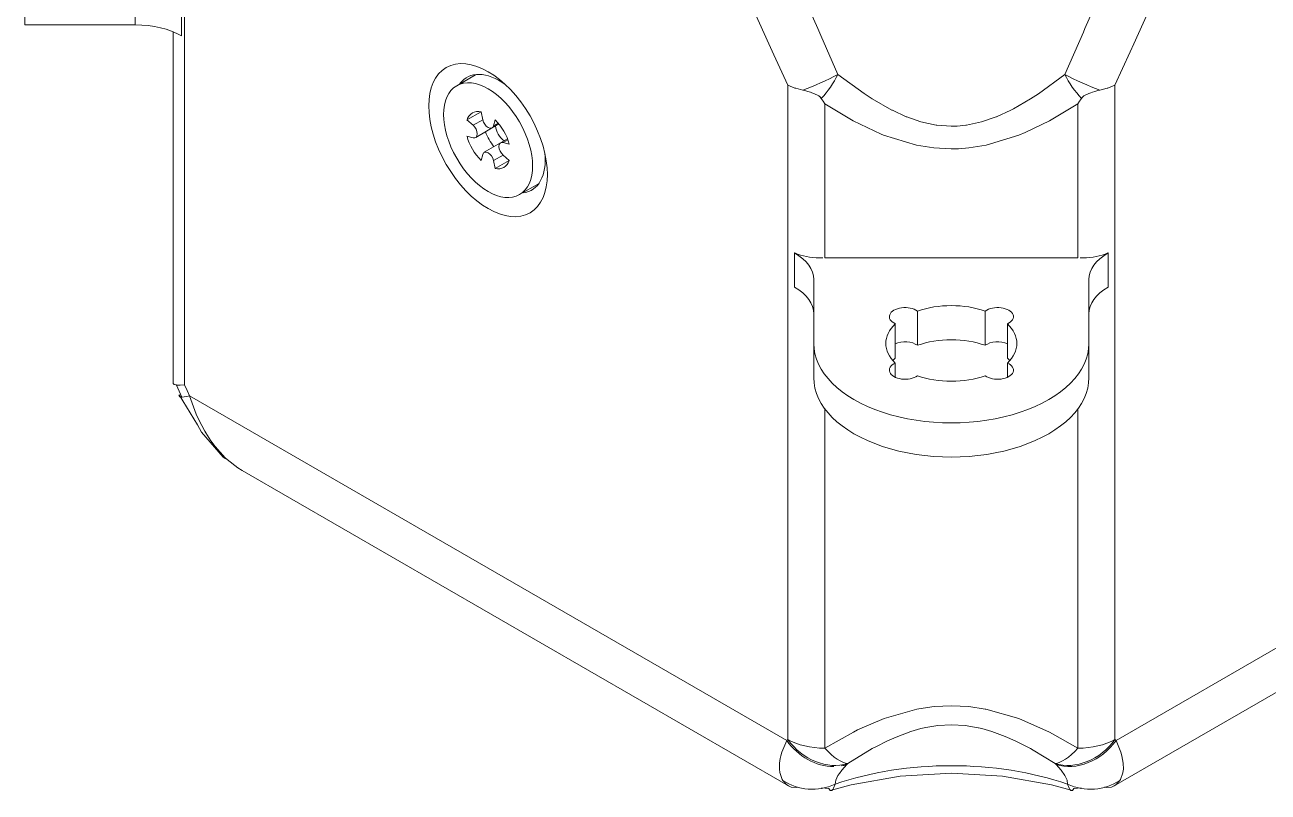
# Model space of a CAD drawing. Header units: millimetres. Extents: x -428 to 1137, y -706 to 661.
# Drawn here: x 376.8 to 851.2, y -705.5 to -412.7 of the extents above; entities that cross this region are included whole.
import ezdxf

# ---------------------------------------------------------------- set-up
doc = ezdxf.new("R2010")
doc.units = ezdxf.units.MM
doc.header["$LTSCALE"] = 5
doc.linetypes.add('AUSGEZOGEN', pattern=[0])
doc.layers.add('Layer9', color=5, linetype='Continuous', true_color=0x0000ff)

# ---------------------------------------------------------------- blocks, each defined once
blk = doc.blocks.new('Einzelelement_nNn011')
at = {"layer": 'Layer9', "color": 5, "linetype": 'AUSGEZOGEN', "lineweight": 18, "true_color": 0x0000ff}
for p, q in [((437.73, -305.28), (437.73, -550.15)), ((376.77, -412.74), (376.77, -399.67)), ((418.92, -412.74), (418.92, -399.67)), ((436.59, -416.97), (436.59, -403.82)), ((376.77, -412.74), (418.92, -412.74)), ((433.34, -415.42), (433.34, -547.68)), ((667.9, -435.79), (667.9, -685.39)), ((792.75, -685.39), (792.75, -435.79)), ((682.04, -501.64), (682.04, -442.91)), ((778.61, -442.91), (778.61, -501.64)), ((670.64, -499.76), (670.5, -499.76)), ((670.5, -499.76), (670.5, -512.82)), ((681.24, -501.64), (679.97, -501.64)), ((778.61, -501.64), (682.04, -501.64)), ((780.68, -501.64), (779.44, -501.64)), ((790.15, -499.76), (790.01, -499.76)), ((790.15, -512.82), (790.15, -499.76)), ((677.82, -509.96), (677.82, -547.36)), ((782.82, -509.96), (782.82, -547.36)), ((717.37, -535.02), (717.37, -521.95)), ((743.28, -535.02), (743.28, -521.95)), ((708.94, -539.88), (708.94, -526.82)), ((751.7, -526.82), (751.7, -539.88)), ((708.94, -547.21), (708.94, -541.78)), ((751.7, -541.78), (751.7, -547.21)), ((434.58, -550.16), (436.68, -554.75)), ((435.68, -553.85), (442.7, -565.31)), ((667.48, -685.81), (439.61, -554.25)), ((1021.04, -554.25), (793.16, -685.81)), ((682.04, -688.77), (682.04, -559.2)), ((778.61, -559.2), (778.61, -688.77)), ((442.7, -565.31), (444.21, -568.17)), ((444.21, -568.17), (452.5, -577.69)), ((459.66, -582.73), (668.14, -703.1)), ((792.5, -703.1), (1000.99, -582.73)), ((692.06, -702.71), (710.82, -699.42)), ((710.82, -699.42), (730.32, -698.31)), ((730.32, -698.31), (749.83, -699.42)), ((749.83, -699.42), (768.58, -702.71)), ((680.74, -703.9), (683.6, -704.17)), ((684.1, -704.85), (692.06, -702.71)), ((768.58, -702.71), (776.55, -704.85)), ((777.05, -704.17), (779.91, -703.9))]:
    blk.add_line(p, q, dxfattribs=at)
at = {"layer": 'Layer9', "color": 8, "linetype": 'AUSGEZOGEN', "lineweight": 18, "true_color": 0x727272}
for p, q in [((548.74, -431.79), (541.55, -435.94)), ((545.49, -448.99), (550.87, -445.89)), ((550.87, -445.89), (551.5, -448.94)), ((545.49, -448.99), (547.83, -451.06)), ((547.83, -451.06), (551.5, -448.94)), ((548.83, -455.67), (557.68, -450.56)), ((556.22, -448.97), (555.6, -451.31)), ((555.6, -451.31), (557.41, -450.26)), ((545.49, -455.17), (547.83, -455.79)), ((558.26, -457.78), (552.1, -461.34)), ((560.95, -456.23), (558.31, -457.75)), ((559.27, -457.66), (561.08, -456.62)), ((559.27, -457.66), (561.6, -458.29)), ((551.5, -462.15), (550.87, -464.48)), ((555.6, -464.51), (559.27, -462.4)), ((555.6, -464.51), (556.22, -467.57)), ((556.22, -467.57), (561.6, -464.47)), ((559.27, -462.4), (561.6, -464.47)), ((565.55, -477.51), (572.74, -473.36))]:
    blk.add_line(p, q, dxfattribs=at)
at = {"layer": 'Layer9', "color": 5, "linetype": 'AUSGEZOGEN', "lineweight": 18, "true_color": 0x0000ff}
for points in [[(687.03, -431.64), (680.47, -416.76), (679.32, -414.18), (671.59, -396.74)], [(789.06, -396.74), (781.32, -414.18), (780.71, -415.56), (773.62, -431.64)], [(667.9, -435.79), (662.63, -424.2), (660.73, -420.02), (653.58, -404.25)], [(807.07, -404.25), (799.92, -420.02), (798.56, -423), (792.75, -435.79)], [(773.62, -431.64), (763.52, -439), (760.56, -440.93), (754.01, -444.74), (752.96, -445.3), (747.49, -447.82), (747.36, -447.87), (741.86, -449.77), (736.11, -451.03), (735.83, -451.07), (732.57, -451.39), (730.3, -451.45), (724.81, -451.07), (724.47, -451.02), (718.73, -449.76), (713.28, -447.87), (713.1, -447.79), (707.81, -445.35), (707.62, -445.26), (700.09, -440.93), (697.09, -438.98), (687.03, -431.64)], [(673.68, -437.65), (670.93, -436.95), (670.61, -436.85), (667.9, -435.79)], [(792.75, -435.79), (790.04, -436.85), (789.72, -436.95), (786.97, -437.65)], [(680.7, -440.79), (680.43, -440.44), (680.09, -440.12), (679.97, -440.02), (679.72, -439.84), (679.3, -439.58), (678.39, -439.12), (678.14, -439.01), (677.88, -438.9), (677.48, -438.74), (677.11, -438.61), (676.51, -438.41), (675.53, -438.11), (674.39, -437.81), (673.68, -437.65)], [(682.04, -442.91), (681.37, -441.86), (680.7, -440.79)], [(779.95, -440.79), (779.28, -441.86), (778.61, -442.91)], [(786.97, -437.65), (786.26, -437.81), (785.12, -438.11), (784.14, -438.41), (783.54, -438.61), (783.17, -438.74), (782.77, -438.9), (782.51, -439.01), (782.26, -439.12), (781.34, -439.58), (780.93, -439.84), (780.68, -440.02), (780.56, -440.12), (780.22, -440.44), (779.95, -440.79)], [(778.61, -442.91), (767.73, -449.39), (758.51, -453.85), (756.09, -454.84), (743.55, -458.66), (736.97, -459.71), (733.04, -460.01), (730.29, -460.07), (723.6, -459.7), (717.03, -458.65), (704.48, -454.81), (703.5, -454.42), (692.87, -449.37), (682.04, -442.91)], [(433.34, -489.71), (433.34, -489.44), (433.34, -489.53)], [(433.34, -547.68), (433.34, -548.64), (433.36, -549.59)], [(437.73, -550.15), (435.99, -550.25), (435.87, -550.25), (434.65, -550.17), (434.58, -550.16), (434.48, -550.14), (433.76, -549.94), (433.63, -549.87), (433.36, -549.59)], [(437.73, -550.15), (438.67, -552.2), (439.61, -554.25)], [(439.61, -554.25), (442.18, -561.28), (443.18, -563.49), (445.43, -567.77), (445.81, -568.43), (447.78, -571.48), (449.35, -573.6), (453.23, -577.91), (453.92, -578.56)], [(453.92, -578.56), (458.01, -581.72), (459.66, -582.73)], [(778.61, -688.77), (768.95, -683.23), (767.72, -682.59), (756.02, -677.43), (743.49, -673.86), (743.25, -673.81), (736.95, -672.89), (730.32, -672.55), (723.7, -672.89), (717.95, -673.71), (717.16, -673.86), (704.63, -677.43), (694.5, -681.8), (692.93, -682.59), (682.04, -688.77)], [(769.88, -694.6), (761.58, -689.5), (760.54, -688.92), (754.73, -685.95), (750.81, -684.23), (745.8, -682.39), (741.91, -681.29), (740.71, -681.01), (740.52, -680.97), (735.54, -680.14), (730.32, -679.84), (725.11, -680.14), (720.56, -680.87), (719.93, -681.01), (718.73, -681.29), (714.84, -682.39), (709.84, -684.23), (705.92, -685.95), (701.44, -688.2), (700.11, -688.92), (690.77, -694.6)], [(667.48, -685.81), (665.68, -690.3), (665.28, -691.71), (665.05, -692.69), (664.77, -694.4), (664.69, -696.71), (664.85, -698.02), (665.78, -700.63), (666.03, -701.02)], [(667.9, -685.39), (667.69, -685.6), (667.48, -685.81)], [(793.16, -685.81), (792.96, -685.6), (792.75, -685.39)], [(794.62, -701.02), (794.86, -700.63), (795.79, -698.1), (795.8, -698.02), (795.95, -696.71), (795.88, -694.4), (795.37, -691.71), (794.97, -690.3), (793.16, -685.81)], [(685.96, -702.46), (686.18, -700.96), (687.05, -699.19), (687.6, -698.35), (688.47, -697.19), (690.38, -695.02)], [(690.38, -695.02), (690.57, -694.81), (690.77, -694.6)], [(769.88, -694.6), (770.08, -694.81), (770.27, -695.02)], [(770.27, -695.02), (772.18, -697.19), (773.6, -699.19), (774.47, -700.96), (774.49, -701), (774.69, -702.46)], [(666.03, -701.02), (667.53, -702.68), (668.14, -703.1), (669.25, -703.56), (671.11, -703.7), (671.15, -703.7), (671.62, -703.57)], [(788.94, -703.55), (789.5, -703.7), (789.54, -703.7), (791.4, -703.56), (792.5, -703.1), (793.12, -702.68), (794.62, -701.02)], [(683.6, -704.17), (684.09, -704.85), (684.1, -704.85), (684.68, -704.84), (685.07, -704.45), (685.31, -704.06), (685.96, -702.46)], [(774.69, -702.46), (775.34, -704.06), (775.58, -704.45), (775.97, -704.84), (776.55, -704.85), (776.56, -704.85), (777.05, -704.17)]]:
    blk.add_lwpolyline(points, dxfattribs=at)
for centre, major_axis, ratio, start_param, end_param in [((418.92, -427.17), (-25, 0), 0.57735, 3.926991, 4.712389), ((557.79, -454.28), (12.4, -21.48), 0.57735, 2.225588, 3.382826), ((679.97, -432.88), (13.65, 6.21), 0.134862, 4.173181, 5.193681), ((679.97, -432.88), (-8.34, -12.47), 0.365837, 1.147507, 1.907892), ((780.68, -432.88), (-8.34, 12.47), 0.365837, 1.233701, 1.994085), ((780.68, -432.88), (13.65, -6.21), 0.134862, 4.231097, 5.251597), ((557.79, -454.28), (12.4, -21.48), 0.57735, 6.041952, 7.19919), ((652.82, -509.96), (-25, 0), 0.57735, 3.141593, 3.926991), ((679.97, -492.98), (15, 0), 0.57735, 4.041197, 4.712389), ((780.68, -492.98), (15, 0), 0.57735, 4.712389, 5.383581), ((807.82, -509.96), (-25, 0), 0.57735, 5.497787, 6.283185), ((652.82, -523.03), (25, 0), 0.57735, 0, 0.785398), ((807.82, -523.03), (25, 0), 0.57735, 2.356194, 3.141593), ((712.65, -524.09), (-6, 0), 0.57735, 3.806701, 7.188873), ((730.32, -534.3), (-25, 0), 0.57735, 4.167571, 5.257207), ((748, -524.09), (-6, 0), 0.57735, 2.235905, 5.618077), ((730.32, -534.3), (-25, 0), 0.57735, 5.738367, 6.828004), ((730.32, -534.3), (-25, 0), 0.57735, 2.596774, 3.686411), ((730.32, -534.3), (-52.5, 0), 0.57735, 0, 3.141593), ((712.65, -537.15), (6, 0), 0.57735, 0.665108, 2.239173), ((730.32, -547.36), (25, 0), 0.57735, 1.025978, 2.115615), ((748, -537.15), (6, 0), 0.57735, 0.902419, 2.476484), ((730.32, -547.36), (25, 0), 0.57735, 2.596774, 2.66995), ((730.32, -547.36), (25, 0), 0.57735, 0.471642, 0.544818), ((712.65, -544.5), (-6, 0), 0.57735, 5.377497, 8.75967), ((748, -544.5), (-6, 0), 0.57735, 0.665108, 4.047281), ((730.32, -547.36), (-52.5, 0), 0.57735, 0, 3.141593), ((730.32, -534.3), (-25, 0), 0.57735, 1.025978, 2.115615), ((453.75, -546.08), (-18.18, -8.34), 0.131127, 6.100458, 6.904837), ((465.49, -562.49), (-12.97, -15.22), 0.498759, 6.280562, 6.44603), ((681.63, -677.64), (-14.32, 13.96), 0.805898, 1.347466, 2.447049), ((682.04, -677.22), (-14.32, 13.96), 0.805918, 1.347667, 2.736678), ((682.04, -677.22), (-20, 0), 0.57735, 0.785398, 1.570796), ((778.61, -677.22), (-14.32, -13.96), 0.805918, 0.404915, 1.793925), ((779.02, -677.64), (-14.32, -13.96), 0.805898, 0.403966, 1.794127), ((778.61, -677.22), (-20, 0), 0.57735, 1.570796, 2.356194), ((682.04, -677.22), (-10.54, 17), 0.349123, 2.083701, 2.890065), ((778.61, -677.22), (-10.54, -17), 0.349123, 0.251528, 1.057892), ((730.32, -745.56), (-86.84, 0), 0.57735, 4.176176, 5.248602), ((681.63, -677.64), (-14.32, 13.96), 0.805898, 2.617985, 2.737627), ((677.6, -684.95), (18.81, 6.78), 0.969884, 3.756558, 4.80885), ((783.05, -684.95), (18.81, -6.78), 0.969884, 4.615928, 5.66822)]:
    blk.add_ellipse(centre, major_axis=major_axis, ratio=ratio, start_param=start_param, end_param=end_param, dxfattribs=at)
blk.add_ellipse((553.55, -456.73), major_axis=(-16, 27.71), ratio=0.57735, dxfattribs=at)
at = {"layer": 'Layer9', "color": 8, "linetype": 'AUSGEZOGEN', "lineweight": 18, "true_color": 0x727272}
blk.add_ellipse((553.55, -456.73), major_axis=(-12, 20.78), ratio=0.57735, dxfattribs=at)
for centre, major_axis, start_param, end_param in [((553.55, -456.73), (6, -10.39), 2.676853, 3.606332), ((553.55, -449.49), (-1.5, 2.6), 1.047198, 3.665191), ((553.55, -456.73), (6, -10.39), 1.106057, 2.035536), ((553.55, -456.73), (6, -10.39), 4.24765, 5.177128), ((547.28, -453.11), (-1.5, 2.6), 2.617994, 5.235988), ((559.91, -453.05), (-6, 10.39), 1.29476, 1.846832), ((559.91, -453.05), (-2.5, 4.33), 0.854206, 2.286842), ((559.81, -460.35), (-1.5, 2.6), 5.759587, 8.37758), ((553.55, -463.97), (-1.5, 2.6), 4.18879, 6.806784), ((553.55, -456.73), (6, -10.39), 5.818446, 6.747925)]:
    blk.add_ellipse(centre, major_axis=major_axis, ratio=0.57735, start_param=start_param, end_param=end_param, dxfattribs=at)
blk = doc.blocks.new('Einzelschwimmkörper_nNn010')
blk.add_blockref('Einzelelement_nNn011', (0, 0))
blk = doc.blocks.new('Vorderansicht-I4_nNn09')
blk.add_blockref('Einzelschwimmkörper_nNn010', (0, 0))

msp = doc.modelspace()

# ---------------------------------------------------------------- block references
msp.add_blockref('Vorderansicht-I4_nNn09', (0, 0))

doc.saveas('drawing.dxf')
